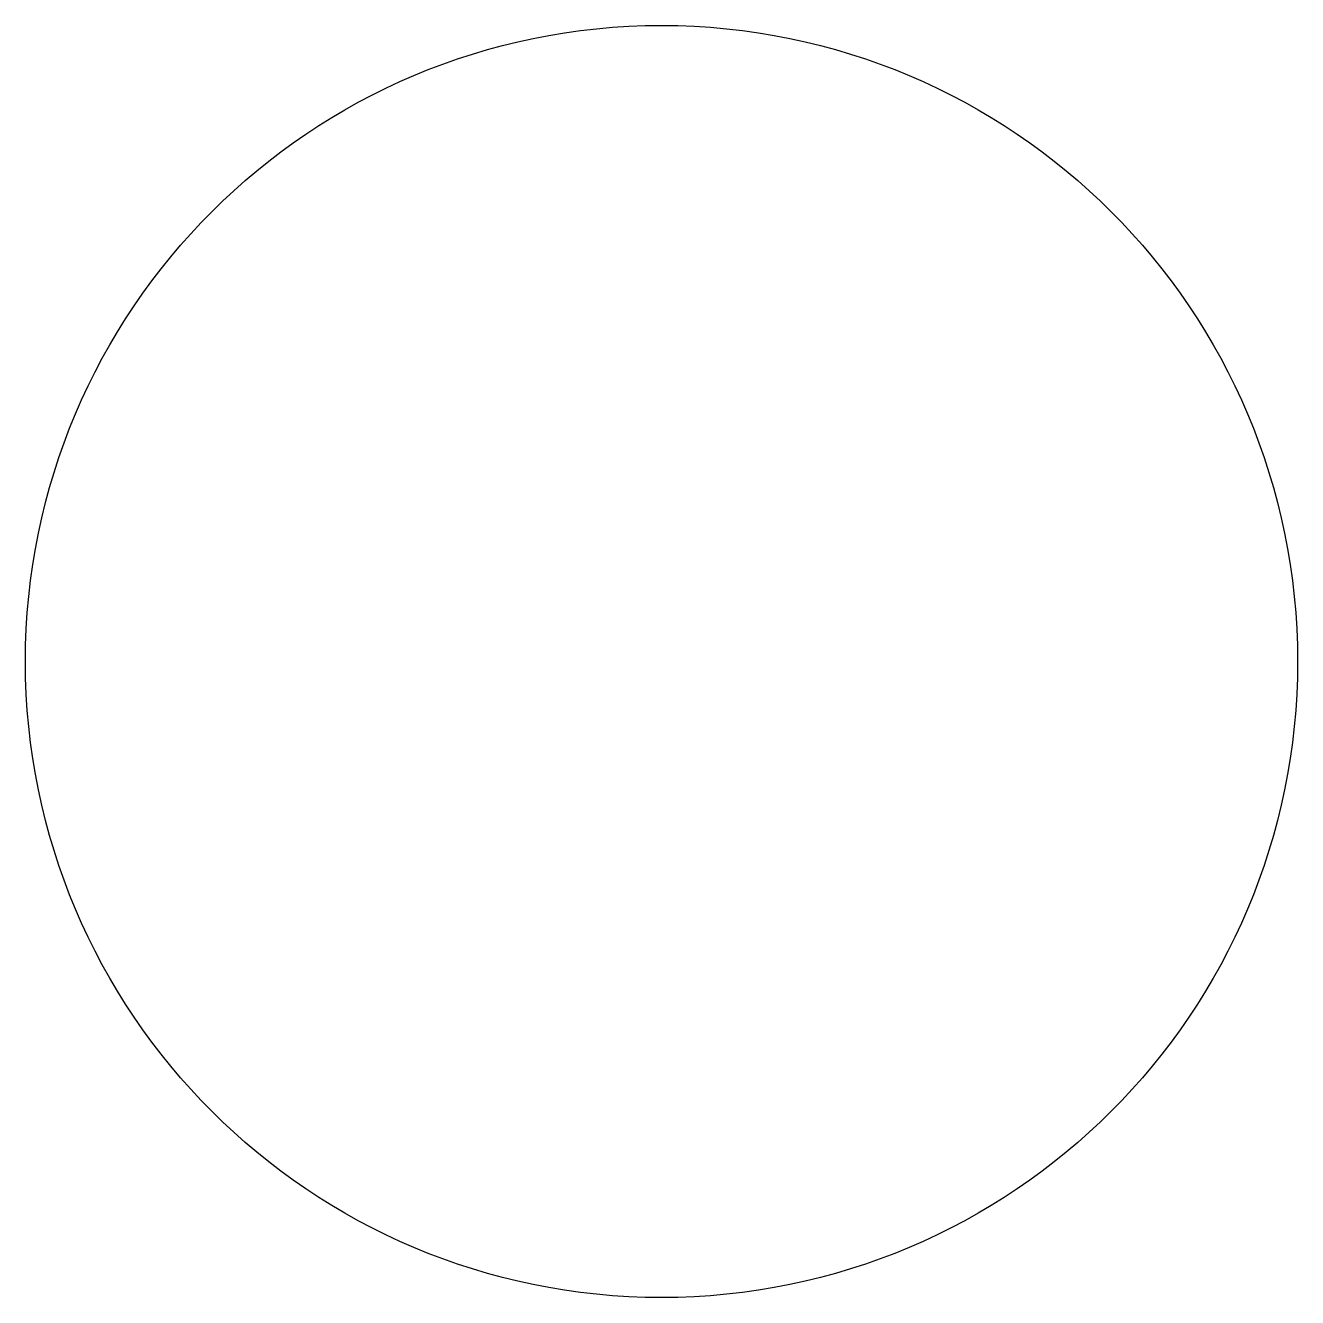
# Model space of a CAD drawing. Extents: x -100 to 100, y -100 to 100.
import ezdxf

# ---------------------------------------------------------------- set-up
doc = ezdxf.new("R2010")
doc.units = 0
doc.layers.add('Pad', color=7, linetype='CONTINUOUS')

msp = doc.modelspace()

# ---------------------------------------------------------------- linework, layer by layer
at = {"layer": 'Pad'}
msp.add_line((100, 0), (100, 0, 10), dxfattribs=at)
msp.add_line((100, 0), (100, 0, 10), dxfattribs=at)
msp.add_circle((0, 0), 100, dxfattribs=at)
msp.add_circle((0, 0), 100, dxfattribs=at)
msp.add_circle((0, 0), 100, dxfattribs=at)
msp.add_circle((0, 0), 100, dxfattribs=at)

doc.saveas('drawing.dxf')
